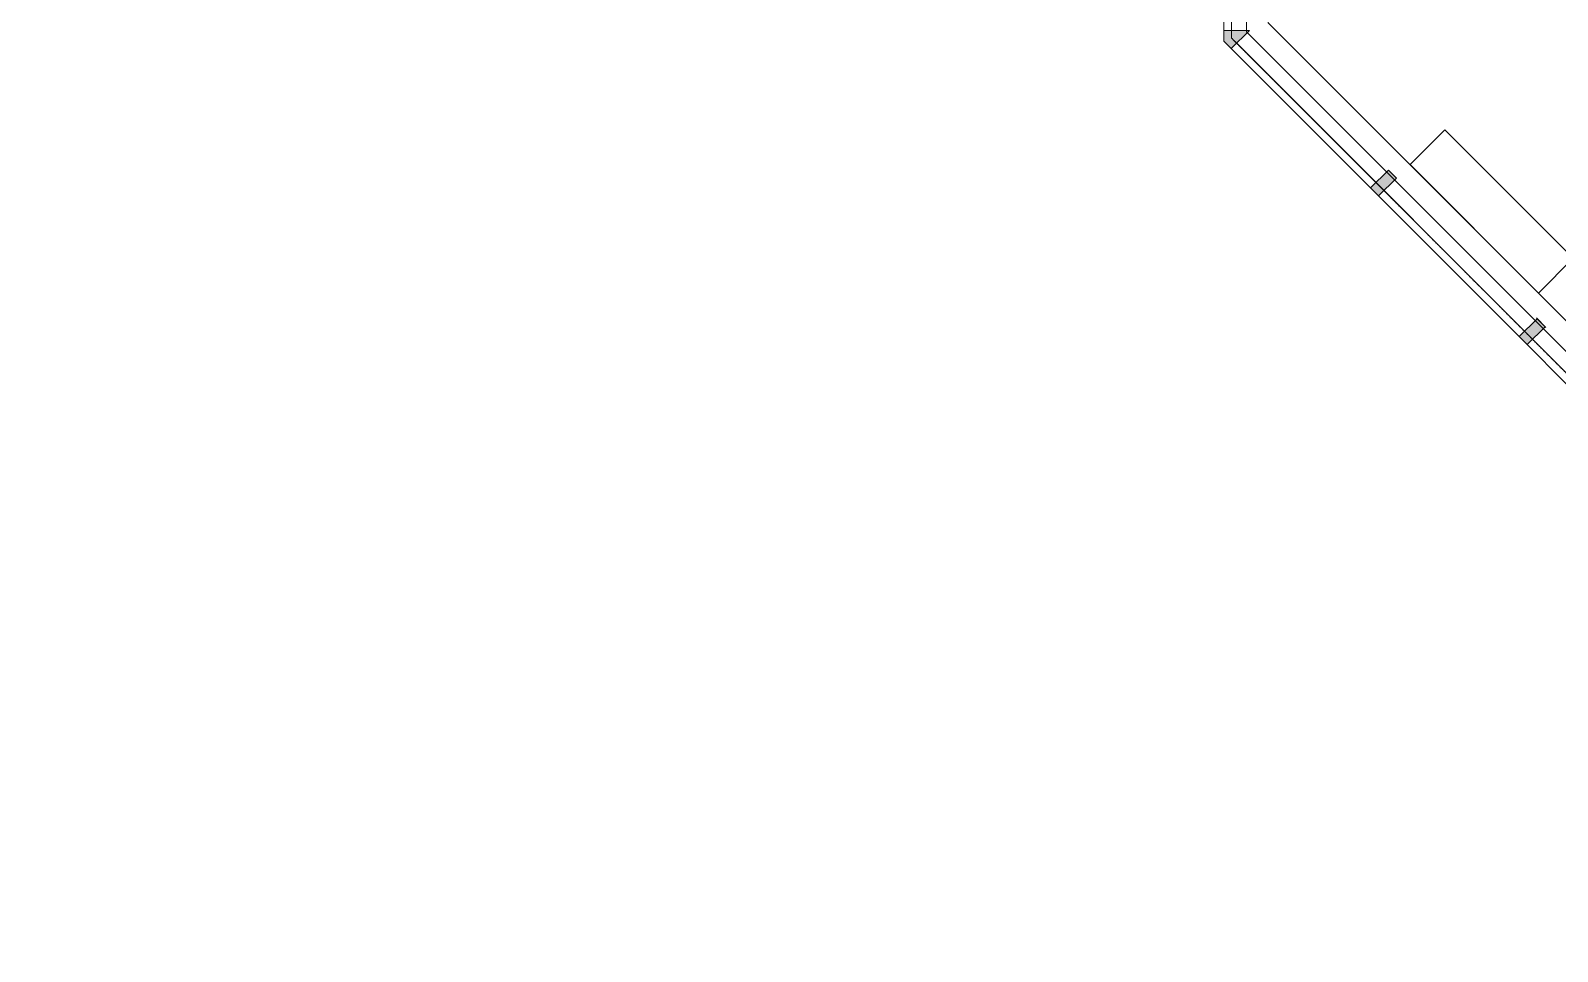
# Model space of a CAD drawing. Header units: inches. Extents: x 1 to 4574, y -953 to 1388.
# Drawn here: x 1012.3 to 1415.5, y -266.4 to -23.3 of the extents above; entities that cross this region are included whole.
import ezdxf

# ---------------------------------------------------------------- set-up
doc = ezdxf.new("R2010")
doc.units = ezdxf.units.IN
doc.header["$MEASUREMENT"] = 0
doc.linetypes.add('IMPORT-PHANTOM4', pattern=[0.625, 0.3125, -0.0625, 0.0625, -0.0625, 0.0625, -0.0625])
for name, color, linetype, lineweight in [('3rd Floor Revit Background_dwg', 8, 'Continuous', 9), ('A-Area', 7, 'IMPORT-PHANTOM4', 9), ('A-FLOR', 192, 'Continuous', 9), ('AWAEX', 7, 'Continuous', 9), ('MHV', 7, 'Continuous', 9)]:
    doc.layers.add(name, color=color, linetype=linetype, lineweight=lineweight)

# ---------------------------------------------------------------- blocks, each defined once
blk = doc.blocks.new('3rd Floor Revit Background_dwg-1506769-3rd Floor New Construction - Tel_Data_Elec Plan')
at = {"layer": 'AWAEX'}
for points in [[(-548.17, -28.07), (-543.4, -23.3), (-550.15, -23.3), (-550.15, -26.09)], [(-509.28, -66.96), (-504.55, -62.23), (-506.67, -60.11), (-511.4, -64.84)], [(-470.04, -106.2), (-465.31, -101.47), (-467.43, -99.35), (-472.16, -104.08)]]:
    blk.add_hatch(color=256, dxfattribs=at).paths.add_polyline_path(points, flags=0)
at = {"layer": 'A-Area', "flags": 128}
for points in [[(1884.9, 180.92), (1805.75, 260.07), (1767.28, 260.07), (1767.28, 298.53), (1688.13, 377.68), (735.1, 377.68), (571.4, 213.99), (494.75, 290.64), (524.68, 320.57), (524.68, 419.78), (401.76, 542.7), (362.39, 542.7), (362.39, 582.06), (243.34, 701.12), (204.04, 701.12), (204.04, 740.42), (84.92, 859.54), (45.55, 859.54), (45.55, 898.9), (-441.32, 1385.78), (-666.56, 1385.78), (-745.3, 1307.04), (-745.3, 1267.7), (-784.64, 1267.7), (-863.31, 1189.03), (-863.31, 289.89), (-745.28, 171.87), (-705.91, 171.87), (-705.91, 132.5), (-587.52, 14.1), (-548.15, 14.1), (-548.15, -25.26), (-39.5, -533.91), (-0.12, -533.91), (-0.12, -573.29), (115.81, -689.22), (514.38, -689.22), (542.18, -661.42), (569.98, -689.22), (1686.6, -689.22), (1766.06, -609.77), (1766.06, -570.38), (1805.44, -570.38), (1884.9, -490.93), (1884.9, 180.92)], [(231.68, -689.22), (115.81, -689.22), (-0.12, -573.29), (-0.12, -533.91), (-39.5, -533.91), (-548.15, -25.26), (-548.15, 14.1), (-587.52, 14.1), (-705.91, 132.5), (-705.91, 171.87), (-745.28, 171.87), (-863.31, 289.89), (-863.31, 1189.03), (-784.64, 1267.7), (-745.3, 1267.7)]]:
    blk.add_lwpolyline(points, dxfattribs=at)
at = {"layer": 'AWAEX'}
for p, q in [((-543.4, -23.3), (-550.15, -23.3)), ((-550.15, -23.3), (-550.15, -26.09)), ((-548.17, -28.07), (-543.4, -23.3)), ((-550.15, -26.09), (-548.17, -28.07)), ((-40.89, -532.52), (-546.76, -26.65)), ((-506.67, -60.11), (-511.4, -64.84)), ((-504.55, -62.23), (-506.67, -60.11)), ((-509.28, -66.96), (-504.55, -62.23)), ((-511.4, -64.84), (-509.28, -66.96)), ((-467.43, -99.35), (-472.16, -104.08)), ((-465.13, -101.65), (-467.6, -99.17)), ((-465.31, -101.47), (-467.43, -99.35)), ((-472.16, -104.08), (-470.04, -106.2)), ((-470.04, -106.2), (-465.31, -101.47))]:
    blk.add_line(p, q, dxfattribs=at)
at = {"layer": 'AWAEX', "flags": 128}
for points in [[(364.39, 582.89), (244.17, 703.12), (206.24, 703.12), (206.24, 741.05), (85.75, 861.54), (47.55, 861.54), (47.55, 899.73), (-440.49, 1387.78), (-667.39, 1387.78), (-747.3, 1307.87), (-747.3, 1269.7), (-785.47, 1269.7), (-865.32, 1189.85), (-865.32, 289.08), (-746.11, 169.87), (-707.91, 169.87), (-707.91, 131.67), (-588.35, 12.1), (-550.15, 12.1), (-550.15, -26.09), (-40.33, -535.91), (3.88, -535.91)], [(-859.32, 1018.91), (-859.32, 291.56), (-743.62, 175.87), (-701.91, 175.87), (-701.91, 134.16), (-585.86, 18.1), (-544.15, 18.1), (-544.15, -23.61), (-311.41, -256.34)], [(-853.57, 330.72), (-853.57, 293.95), (-741.24, 181.62), (-696.16, 181.62), (-696.16, 136.54), (-583.48, 23.85), (-538.4, 23.85), (-538.4, -21.23), (-307.35, -252.28)]]:
    blk.add_lwpolyline(points, dxfattribs=at)
at = {"layer": 'MHV', "flags": 128}
blk.add_lwpolyline([(-457.84, -83.4), (-491.78, -49.46), (-500.97, -58.65), (-467.03, -92.59)], close=True, dxfattribs=at)

msp = doc.modelspace()

# ---------------------------------------------------------------- linework, layer by layer
at = {"layer": 'A-FLOR', "lineweight": 13}
for p, q in [((1333.43, 18.1), (1333.43, -23.61)), ((1333.43, -23.61), (1566.16, -256.34))]:
    msp.add_line(p, q, dxfattribs=at)

# ---------------------------------------------------------------- block references
at = {"layer": '3rd Floor Revit Background_dwg', "color": 7}
msp.add_blockref('3rd Floor Revit Background_dwg-1506769-3rd Floor New Construction - Tel_Data_Elec Plan', (1877.58, 0), dxfattribs=at)

doc.saveas('drawing.dxf')
